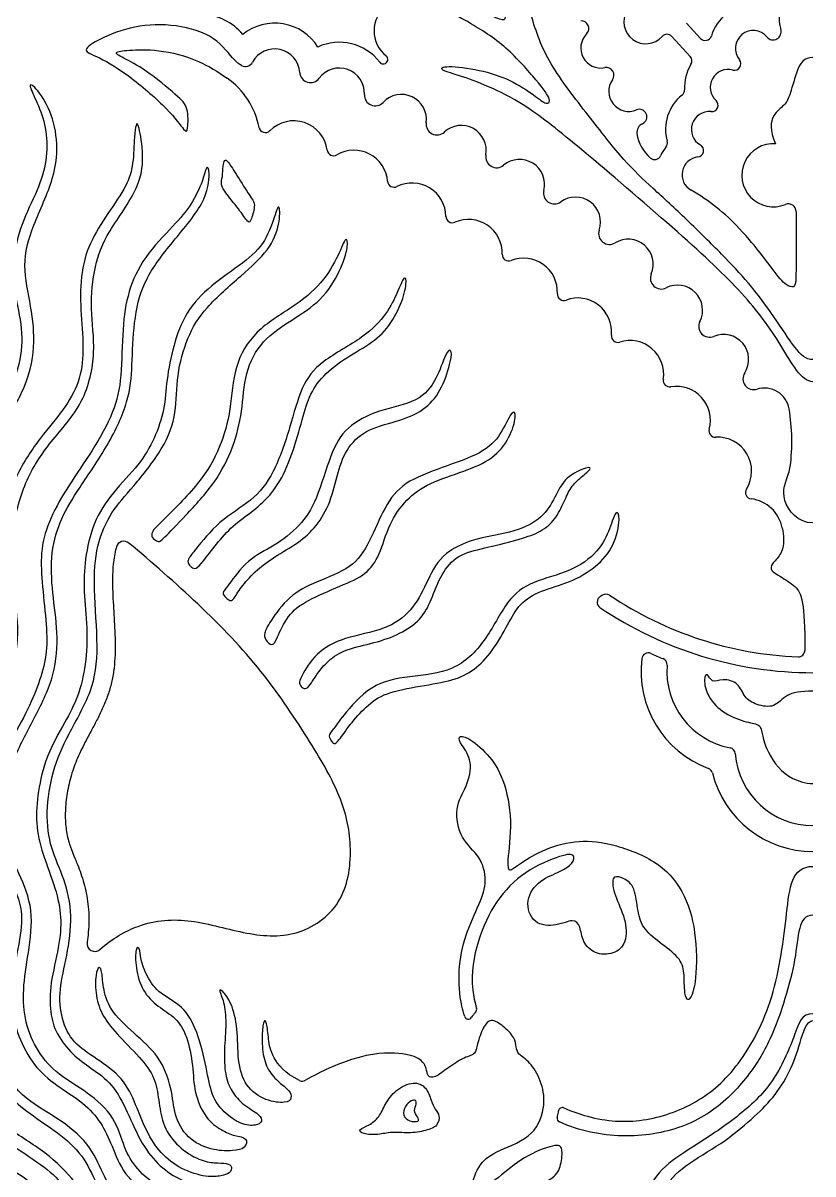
# Model space of a CAD drawing. Header units: millimetres. Extents: x 21 to 106, y -8 to 188.
# Drawn here: x 66.69 to 97.29, y 77.17 to 121.72 of the extents above; entities that cross this region are included whole.
import ezdxf

# ---------------------------------------------------------------- set-up
doc = ezdxf.new("R2010")
doc.units = ezdxf.units.MM
doc.header["$MEASUREMENT"] = 0
doc.layers.add('Layer 03', color=5, linetype='Continuous')

msp = doc.modelspace()

# ---------------------------------------------------------------- linework, layer by layer
at = {"layer": 'Layer 03'}
for p, q in [((92.93, 121.127), (92.385, 121.722)), ((91.82, 121.205), (92.535, 120.424))]:
    msp.add_line(p, q, dxfattribs=at)
for centre, radius, start, end in [((97.237, 121.857), 1.256, 87.6527, 197.6752), ((73.464, 119.791), 2.295, 40.5933, 85.6378), ((81.521, 121.417), 1.23, 127.9507, 231.6067), ((90.814, 121.771), 0.852, 148.6966, 318.1543), ((94.975, 120.739), 1.692, 93.0949, 163.3253), ((76.441, 119.749), 1.97, 31.9807, 128.791), ((88.307, 121.511), 0.3, 315.4021, 91.6376), ((89.072, 120.756), 0.776, 135.4021, 281.1558), ((91.635, 121.036), 0.25, 42.5022, 138.1543), ((93.115, 121.296), 0.25, 222.5022, 343.3253), ((94.975, 120.739), 0.692, 39.8678, 219.0971), ((95.744, 121.382), 0.311, 219.8678, 17.6752), ((78.945, 119.008), 1.97, 37.5058, 115.017), ((76.441, 119.749), 0.97, 3.5322, 151.6629), ((80.648, 120.315), 0.177, 217.5058, 51.6067), ((92.351, 120.255), 0.25, 328.2918, 42.5022), ((94.244, 120.145), 0.25, 255.172, 39.097), ((75.308, 120.36), 0.317, 242.2185, 331.6629), ((78.945, 119.008), 0.97, 357.1366, 143.4655), ((89.281, 119.7), 0.3, 324.5345, 101.1558), ((94.003, 119.234), 1.692, 148.2918, 183.1459), ((94.003, 119.234), 0.692, 75.172, 227.3076), ((72.822, 117.085), 3.07, 11.2432, 54.6881), ((77.828, 119.835), 0.42, 183.5322, 323.4655), ((90.157, 119.076), 0.776, 144.5346, 292.62), ((81.349, 117.99), 0.97, 352.601, 136.9574), ((92.064, 119.128), 0.25, 308.3624, 3.1459), ((80.333, 118.938), 0.42, 177.1366, 316.9574), ((93.269, 117.605), 1.692, 128.3624, 195.8543), ((93.364, 118.542), 0.25, 264.2007, 47.3076), ((90.567, 118.092), 0.291, 294.0563, 112.62), ((93.269, 117.605), 0.692, 84.2007, 240.2968), ((76.078, 117.733), 0.25, 191.2432, 314.8192), ((77.178, 116.626), 1.31, 7.7252, 134.8192), ((82.727, 117.811), 0.42, 172.601, 312.5751), ((83.667, 116.787), 0.97, 349.8066, 132.5751), ((90.835, 117.492), 0.366, 114.0562, 187.7043), ((91.951, 117.643), 1.492, 187.7044, 230.2584), ((78.724, 116.836), 0.25, 187.7252, 300.244), ((79.51, 115.488), 1.31, 4.6838, 120.244), ((92.909, 115.852), 1.692, 140.9547, 154.5124), ((91.401, 117.075), 0.25, 320.9547, 15.8543), ((92.803, 116.787), 0.25, 276.5121, 60.2968), ((95.754, 115.829), 1.224, 86.0403, 292.4914), ((85.035, 116.541), 0.42, 169.8066, 309.7864), ((85.924, 115.473), 0.97, 346.1158, 129.7864), ((91.157, 116.687), 0.25, 230.2584, 334.5124), ((92.909, 115.852), 0.692, 96.5121, 240.4913), ((81.064, 115.616), 0.25, 184.6838, 296.5658), ((81.762, 114.22), 1.31, 0.838, 116.5658), ((87.273, 115.14), 0.42, 166.1157, 306.0044), ((88.09, 114.016), 0.97, 341.3843, 126.0044), ((88.789, 108.571), 7.674, 42.6618, 60.4913), ((96.337, 114.421), 0.3, 359.9967, 112.4914), ((83.322, 114.243), 0.25, 180.838, 293.4862), ((83.944, 112.812), 1.31, 358.1166, 113.4862), ((89.407, 113.572), 0.42, 161.3843, 301.3482), ((90.13, 112.385), 0.97, 337.1934, 121.3482), ((85.503, 112.761), 0.25, 178.1166, 291.7591), ((86.081, 111.312), 1.31, 357.0648, 111.7591), ((91.411, 111.846), 0.42, 157.1934, 297.1024), ((92.045, 110.609), 0.97, 333.0919, 117.1024), ((87.639, 111.232), 0.25, 177.0648, 290.2673), ((88.18, 109.769), 1.31, 354.1781, 110.2673), ((93.284, 109.98), 0.42, 153.0919, 293.0186), ((89.732, 109.61), 0.25, 174.1781, 287.3703), ((93.827, 108.701), 0.97, 327.2908, 113.0186), ((90.197, 108.122), 1.31, 351.3387, 107.3703), ((91.74, 107.887), 0.25, 171.3387, 279.7867), ((94.997, 107.95), 0.42, 147.2908, 287.2045), ((92.005, 106.349), 1.31, 344.6336, 99.7867), ((95.408, 106.623), 0.97, 9.5066, 107.2045), ((88.802, 105.517), 7.667, 352.8088, 9.5066), ((93.509, 105.936), 0.25, 164.6336, 273.4043), ((93.602, 104.379), 1.31, 327.9553, 93.4043), ((94.924, 103.551), 0.25, 147.9553, 263.0557), ((94.725, 101.918), 1.395, 10.6353, 83.0557), ((70.599, 101.361), 0.3, 50.2102, 164.2791), ((89.179, 99.307), 0.25, 122.8106, 235.9599), ((89.269, 99.366), 0.25, 56.1274, 123.5021), ((97.289, 111.313), 14.139, 236.1274, 267.6619), ((97.289, 111.313), 14.739, 235.9599, 270), ((90.906, 97.091), 0.25, 65.8273, 172.9861), ((97.289, 111.313), 15.339, 245.8273, 247.7536), ((96.722, 97.436), 0.25, 267.6619, 359.5833), ((94.645, 96.631), 4.018, 172.9861, 249.4711), ((91.387, 96.885), 0.25, 355.5497, 67.7536), ((94.645, 96.631), 3.018, 175.5497, 259.1551), ((94.03, 93.421), 0.25, 4.3655, 79.1551), ((97.289, 93.67), 3.018, 184.3655, 270), ((97.399, 94.232), 1.962, 211.7504, 253.5527), ((93.149, 92.634), 0.25, 14.0495, 69.4711), ((97.289, 93.67), 4.018, 194.0495, 270), ((97.289, 93.858), 1.572, 253.5527, 270), ((69.474, 86.085), 0.3, 172.2344, 311.2666), ((84.117, 83.54), 0.15, 315.9238, 16.3004), ((83.942, 83.314), 0.15, 197.7496, 327.8521), ((77.512, 81.012), 0.25, 243.7284, 300.0738), ((87.528, 79.319), 0.15, 165.5714, 246.382), ((87.583, 79.59), 0.15, 66.1835, 171.215)]:
    msp.add_arc(centre, radius, start, end, dxfattribs=at)
for points, knots in [([(97.289, 107.838), (96.834, 107.838), (96.101, 109.272), (94.671, 111.229), (92.321, 113.419), (88.256, 116.908), (86.226, 118.529), (84.85, 119.223), (83.675, 119.682), (82.768, 119.905), (83.003, 120.096), (84.391, 119.928), (85.588, 119.536), (86.551, 118.898), (86.988, 118.517), (87.2, 118.73), (86.54, 119.57), (85.275, 120.976), (83.706, 121.895), (82.849, 122.362), (82.404, 122.507), (82.471, 122.64), (83.117, 122.629), (83.985, 122.44), (84.899, 121.961), (85.411, 121.783), (85.388, 122.084), (84.943, 122.885), (84.004, 124.014), (82.944, 124.784), (82.229, 124.985), (81.994, 124.997), (82.173, 125.276), (83.256, 125.209), (84.284, 124.729), (84.764, 124.193), (85.11, 123.634), (85.266, 123.578), (85.345, 123.835), (85.099, 124.874), (84.449, 126.21), (83.611, 126.936), (83.198, 127.081), (82.874, 127.048), (82.773, 127.159), (83.187, 127.45), (84.169, 127.327), (84.884, 126.702), (85.18, 126.198), (85.349, 126.073), (85.439, 126.287), (85.162, 127.322), (84.555, 128.733), (83.824, 129.464), (83.477, 129.669), (83.084, 129.714), (83.013, 129.847), (83.414, 129.954), (84.092, 129.838), (84.972, 129.295), (85.32, 128.751), (85.445, 128.483), (85.801, 128.751), (85.784, 129.428), (85.564, 130.368), (85.205, 131.094), (84.891, 131.453), (84.739, 131.551), (84.873, 131.668), (85.393, 131.435), (86.03, 130.87), (86.227, 130.314), (86.353, 130.036), (86.675, 130.099), (86.819, 130.619), (86.861, 131.493), (86.617, 132.479), (86.385, 133.012), (86.228, 133.169), (86.505, 133.169), (86.932, 132.682), (87.269, 132.105), (87.397, 131.438), (87.359, 130.913), (87.532, 130.778), (87.832, 131.048), (88.186, 132.097), (88.216, 133.296), (88.092, 133.844), (88.185, 133.936), (88.447, 133.728), (88.617, 133.172), (88.671, 132.416), (88.602, 131.852), (88.733, 131.767), (89.034, 131.976), (89.543, 132.825), (89.707, 133.747), (89.722, 134.308), (89.886, 134.276), (90.026, 133.942), (90.038, 133.155), (89.862, 132.593), (90.088, 132.501), (90.524, 132.727), (91.607, 133.296), (92.577, 133.596), (92.885, 133.678)], [0, 0, 0, 0, 0.847774, 1.695549, 2.543323, 3.391098, 4.238872, 5.086647, 5.934421, 6.782196, 7.62997, 8.477745, 9.325519, 10.173294, 11.021068, 11.868843, 12.716617, 13.564392, 14.412166, 15.259941, 16.107715, 16.95549, 17.803264, 18.651039, 19.498813, 20.346587, 21.194362, 22.042136, 22.889911, 23.737685, 24.58546, 25.433234, 26.281009, 27.128783, 27.976558, 28.824332, 29.672107, 30.519881, 31.367656, 32.21543, 33.063205, 33.910979, 34.758754, 35.606528, 36.454303, 37.302077, 38.149851, 38.997626, 39.8454, 40.693175, 41.540949, 42.388724, 43.236498, 44.084273, 44.932047, 45.779822, 46.627596, 47.475371, 48.323145, 49.17092, 50.018694, 50.866469, 51.714243, 52.562018, 53.409792, 54.257567, 55.105341, 55.953116, 56.80089, 57.648664, 58.496439, 59.344213, 60.191988, 61.039762, 61.887537, 62.735311, 63.583086, 64.43086, 65.278635, 66.126409, 66.974184, 67.821958, 68.669733, 69.517507, 70.365282, 71.213056, 72.060831, 72.908605, 73.75638, 74.604154, 75.451928, 76.299703, 77.147477, 77.995252, 78.843026, 79.690801, 80.538575, 81.38635, 82.234124, 83.081899, 83.929673, 84.777448, 85.625222, 86.472997, 87.320771, 88.168546, 88.528724, 88.528724, 88.528724, 88.528724]), ([(75.16, 120.08), (75.057, 120.134), (74.771, 120.363), (74.212, 121.213), (72.631, 121.696), (70.986, 121.65), (69.601, 121.102), (68.931, 120.63), (69.54, 120.478), (70.865, 119.671), (72.387, 118.331), (73.005, 117.463), (73.075, 117.52), (73.111, 118.482), (72.736, 118.843), (71.413, 119.963), (70.505, 120.395), (70.172, 120.601), (70.718, 120.672), (71.874, 120.729), (73.426, 120.346), (74.246, 119.839), (74.596, 119.591)], [39.908481, 39.908481, 39.908481, 39.908481, 40.629065, 42.464781, 44.300498, 46.136215, 47.971932, 49.807649, 51.643366, 53.479082, 55.314799, 57.150516, 58.986233, 60.82195, 62.657667, 64.493383, 66.3291, 68.164817, 70.000534, 71.836251, 73.671967, 75.127042, 75.127042, 75.127042, 75.127042]), ([(77.401, 80.788), (76.813, 81.079), (76.301, 81.749), (76.198, 82.375), (76.137, 83.093), (76.014, 83.154), (75.936, 82.567), (75.979, 81.648), (76.26, 81.044), (76.75, 80.588), (77.022, 80.407), (77.126, 80.098), (76.908, 79.897), (76.102, 79.975), (75.279, 80.545), (74.99, 81.56), (75.025, 82.821), (74.771, 83.819), (74.386, 84.31), (74.254, 84.31), (74.482, 83.872), (74.578, 83.023), (74.473, 81.963), (74.508, 80.982), (74.762, 80.352), (75.209, 79.835), (75.901, 79.459), (75.978, 79.191), (75.738, 79.027), (75.148, 79.054), (74.449, 79.555), (73.983, 80.179), (73.815, 81.227), (73.458, 82.728), (72.89, 83.701), (71.977, 84.12), (71.472, 84.809), (71.229, 85.525), (71.229, 85.937), (71.046, 85.975), (71.038, 85.167), (71.305, 84.222), (71.914, 83.643), (72.623, 83.224), (73.05, 82.546), (73.294, 81.341), (73.301, 80.328), (73.751, 79.299), (74.39, 78.847), (74.888, 78.63), (75.413, 78.582), (75.318, 78.142), (74.856, 78.063), (74.125, 78.052), (73.122, 78.434), (72.545, 79.362), (72.502, 80.284), (72.084, 81.636), (71.14, 82.492), (70.07, 83.44), (69.788, 84.323), (69.758, 85.027), (69.651, 85.239), (69.494, 84.961), (69.494, 84.048), (69.755, 83.274), (70.38, 82.52), (71.368, 81.543), (71.853, 80.807), (71.957, 79.919), (72.111, 79.011), (72.672, 78.207), (73.55, 77.672), (74.126, 77.592), (74.607, 77.59), (74.825, 77.458), (74.714, 77.19), (74.385, 77.096), (73.85, 77.021), (72.808, 77.331), (72.006, 77.96), (71.465, 78.8), (71.071, 79.849), (70.587, 80.904), (69.529, 81.642), (68.615, 82.235), (68.162, 83.14), (68.069, 84.294), (68.402, 85.584), (68.634, 87.186), (68.314, 88.611), (67.745, 89.75), (67.556, 91.134), (67.823, 92.804), (68.406, 94.141), (69.423, 95.874), (69.636, 97.467), (69.408, 99.929), (69.514, 101.513), (70.105, 102.845), (70.904, 103.686), (72.184, 105.283), (72.661, 106.63), (72.622, 108.074), (73.042, 109.577), (73.691, 110.683), (75.199, 111.983), (76.253, 112.933), (76.669, 113.978), (76.624, 114.754), (76.5, 114.451), (76.118, 113.236), (75.289, 112.461), (73.935, 111.575), (72.97, 110.528), (72.511, 109.264), (72.235, 107.863), (72.196, 106.777), (71.797, 105.63), (71.223, 104.639), (70.145, 103.552), (69.388, 102.396), (69.075, 100.936), (69.03, 99.745), (69.204, 98.309), (69.142, 96.884), (68.833, 95.603), (68.35, 94.725), (67.567, 93.326), (67.26, 91.964), (67.17, 90.728), (67.423, 89.599), (67.984, 88.175), (68.199, 87.119), (68.109, 85.988), (67.722, 84.507), (67.736, 83.402), (67.955, 82.591), (68.617, 81.768), (69.308, 81.274), (70.179, 80.674), (70.73, 79.596), (71.29, 78.29), (71.986, 77.439), (72.83, 76.895), (73.537, 76.689), (74.194, 76.622), (74.353, 76.529), (74.255, 76.262), (74.037, 76.207), (73.205, 76.257), (71.981, 76.567), (71.063, 77.368), (70.603, 78.138), (70.289, 79.376), (69.191, 80.356), (68.045, 80.984), (67.232, 81.896), (66.753, 83.024), (66.664, 84.286), (66.904, 85.691), (67.13, 87.407), (66.536, 88.85), (65.945, 89.961), (65.896, 91.727), (66.3, 93.29), (67.181, 94.881), (67.965, 96.491), (68.063, 98.155), (67.821, 99.644), (67.746, 101.274), (68.16, 102.567), (68.81, 103.653), (70.026, 105.382), (70.825, 107.13), (70.919, 108.421), (70.97, 110.148), (71.305, 111.7), (72.36, 113.126), (73.827, 114.796), (73.948, 116.058), (73.796, 116.231), (73.684, 115.661), (73.226, 114.664), (72.585, 113.941), (71.343, 112.658), (70.743, 111.333), (70.532, 109.952), (70.524, 107.971), (70.255, 106.693), (69.369, 105.123), (68.461, 103.845), (67.712, 102.548), (67.364, 101.363), (67.418, 100.135), (67.594, 98.549), (67.656, 97.375), (67.355, 96.279), (66.941, 95.209), (66.117, 93.796), (65.626, 92.692), (65.481, 91.323), (65.559, 90.055), (65.991, 88.99), (66.684, 87.605), (66.635, 86.49), (66.284, 84.922), (66.231, 83.629), (66.47, 82.507), (67.099, 81.34), (67.961, 80.595), (69.069, 79.929), (69.732, 79.158), (70.133, 78.304), (70.577, 77.111), (71.571, 76.354), (72.516, 75.975), (73.509, 75.919), (73.654, 75.75), (73.427, 75.658), (72.603, 75.59), (71.268, 75.639), (70.264, 76.304), (69.785, 77.153), (69.291, 78.355), (68.029, 79.367), (66.627, 80.092), (65.494, 81.697), (65.183, 83.23), (65.369, 85.174), (65.587, 87.156), (64.902, 88.747), (64.424, 89.938), (64.26, 91.638), (64.627, 93.143), (65.262, 94.611), (66.387, 96.672), (66.564, 98.266), (66.276, 100.168), (66.212, 101.948), (66.724, 104.017), (67.721, 105.507), (69.108, 106.997), (69.546, 109.023), (69.27, 110.649), (69.447, 112.367), (69.915, 113.575), (71.295, 115.398), (71.369, 116.781), (71.14, 117.933), (71.07, 117.784), (71.003, 117.425), (70.972, 116.226), (70.749, 115.467), (69.979, 114.345), (69.244, 113.22), (68.892, 111.936), (68.933, 110.41), (69.065, 108.997), (68.904, 107.824), (68.273, 106.725), (67.398, 105.74), (66.362, 104.235), (65.916, 102.485), (65.85, 101.111), (65.969, 99.608), (66.136, 97.953), (65.938, 96.853), (65.484, 95.724), (64.747, 94.504), (64.181, 93.082), (63.9, 91.88), (63.942, 90.684), (64.211, 89.577), (64.752, 88.237), (65.077, 87.235), (65.111, 85.67), (64.852, 84.287), (64.861, 83.128), (65.045, 82.005), (65.477, 81.019), (66.143, 80.145), (67.061, 79.412), (68.191, 78.685), (69.132, 77.783), (69.556, 76.645), (70.362, 75.659), (71.461, 75.187), (72.722, 75.248), (73.217, 75.293), (72.95, 75.076), (72.228, 74.804), (71.284, 74.687), (70.15, 75.121), (69.389, 75.815), (68.92, 76.634), (67.763, 77.923), (66.241, 78.805), (64.859, 79.93), (64.273, 81.33), (63.98, 82.736), (64.124, 84.545), (64.169, 86.373), (63.894, 87.863), (63.136, 89.371), (62.968, 90.661), (62.998, 92.269), (63.451, 94.024), (64.454, 96.33), (65.005, 98.278), (64.771, 99.743), (64.545, 101.611), (64.76, 103.465), (65.308, 105.249), (66.815, 107.463), (67.192, 109.22), (67.026, 110.735), (66.641, 112.366), (67.022, 113.813), (67.971, 115.785), (68.061, 117.242), (67.723, 118.498), (67.078, 119.373), (66.885, 119.363), (67.243, 118.667), (67.61, 117.69), (67.649, 116.539), (67.358, 115.415), (66.668, 114.099), (66.289, 112.747), (66.335, 111.316), (66.7, 109.874), (66.61, 108.545), (66.024, 107.058), (65.277, 105.798), (64.58, 104.465), (64.231, 102.787), (64.18, 101.339), (64.427, 99.613), (64.54, 98.442), (64.299, 96.948), (63.685, 95.577), (62.984, 93.902), (62.556, 92.156), (62.555, 90.515), (62.767, 89.344), (63.136, 88.511), (63.644, 87.282), (63.78, 86.112), (63.671, 84.168), (63.608, 82.39), (63.842, 81.179), (64.32, 80.054), (65.117, 79.229), (66.242, 78.261), (67.606, 77.429), (68.351, 76.669), (68.87, 75.738), (69.827, 74.827), (70.865, 74.358), (71.988, 74.245), (72.766, 74.525), (73.225, 74.779), (73.438, 74.984)], [-18.057623, -18.057623, -18.057623, -18.057623, -16.899753, -15.66394, -14.428128, -13.192315, -11.956502, -10.720689, -9.484876, -8.249064, -7.013251, -5.777438, -4.541625, -3.305812, -2.07, -0.834187, 0.401626, 1.637439, 2.873252, 4.109065, 5.344877, 6.58069, 7.816503, 9.052316, 10.288129, 11.523941, 12.759754, 13.995567, 15.23138, 16.467193, 17.703005, 18.938818, 20.174631, 21.410444, 22.646257, 23.88207, 25.117882, 26.353695, 27.589508, 28.825321, 30.061134, 31.296946, 32.532759, 33.768572, 35.004385, 36.240198, 37.476011, 38.711823, 39.947636, 41.183449, 42.419262, 43.655075, 44.890887, 46.1267, 47.362513, 48.598326, 49.834139, 51.069951, 52.305764, 53.541577, 54.77739, 56.013203, 57.249016, 58.484828, 59.720641, 60.956454, 62.192267, 63.42808, 64.663892, 65.899705, 67.135518, 68.371331, 69.607144, 70.842957, 72.078769, 73.314582, 74.550395, 75.786208, 77.022021, 78.257833, 79.493646, 80.729459, 81.965272, 83.201085, 84.436897, 85.67271, 86.908523, 88.144336, 89.380149, 90.615962, 91.851774, 93.087587, 94.3234, 95.559213, 96.795026, 98.030838, 99.266651, 100.502464, 101.738277, 102.97409, 104.209903, 105.445715, 106.681528, 107.917341, 109.153154, 110.388967, 111.624779, 112.860592, 114.096405, 115.332218, 116.568031, 117.803843, 119.039656, 120.275469, 121.511282, 122.747095, 123.982908, 125.21872, 126.454533, 127.690346, 128.926159, 130.161972, 131.397784, 132.633597, 133.86941, 135.105223, 136.341036, 137.576849, 138.812661, 140.048474, 141.284287, 142.5201, 143.755913, 144.991725, 146.227538, 147.463351, 148.699164, 149.934977, 151.170789, 152.406602, 153.642415, 154.878228, 156.114041, 157.349854, 158.585666, 159.821479, 161.057292, 162.293105, 163.528918, 164.76473, 166.000543, 167.236356, 168.472169, 169.707982, 170.943794, 172.179607, 173.41542, 174.651233, 175.887046, 177.122859, 178.358671, 179.594484, 180.830297, 182.06611, 183.301923, 184.537735, 185.773548, 187.009361, 188.245174, 189.480987, 190.7168, 191.952612, 193.188425, 194.424238, 195.660051, 196.895864, 198.131676, 199.367489, 200.603302, 201.839115, 203.074928, 204.31074, 205.546553, 206.782366, 208.018179, 209.253992, 210.489805, 211.725617, 212.96143, 214.197243, 215.433056, 216.668869, 217.904681, 219.140494, 220.376307, 221.61212, 222.847933, 224.083746, 225.319558, 226.555371, 227.791184, 229.026997, 230.26281, 231.498622, 232.734435, 233.970248, 235.206061, 236.441874, 237.677686, 238.913499, 240.149312, 241.385125, 242.620938, 243.856751, 245.092563, 246.328376, 247.564189, 248.800002, 250.035815, 251.271627, 252.50744, 253.743253, 254.979066, 256.214879, 257.450692, 258.686504, 259.922317, 261.15813, 262.393943, 263.629756, 264.865568, 266.101381, 267.337194, 268.573007, 269.80882, 271.044632, 272.280445, 273.516258, 274.752071, 275.987884, 277.223697, 278.459509, 279.695322, 280.931135, 282.166948, 283.402761, 284.638573, 285.874386, 287.110199, 288.346012, 289.581825, 290.817638, 292.05345, 293.289263, 294.525076, 295.760889, 296.996702, 298.232514, 299.468327, 300.70414, 301.939953, 303.175766, 304.411578, 305.647391, 306.883204, 308.119017, 309.35483, 310.590643, 311.826455, 313.062268, 314.298081, 315.533894, 316.769707, 318.005519, 319.241332, 320.477145, 321.712958, 322.948771, 324.184583, 325.420396, 326.656209, 327.892022, 329.127835, 330.363648, 331.59946, 332.835273, 334.071086, 335.306899, 336.542712, 337.778524, 339.014337, 340.25015, 341.485963, 342.721776, 343.957589, 345.193401, 346.429214, 347.665027, 348.90084, 350.136653, 351.372465, 352.608278, 353.844091, 355.079904, 356.315717, 357.551529, 358.787342, 360.023155, 361.258968, 362.494781, 363.730594, 364.966406, 366.202219, 367.438032, 368.673845, 369.909658, 371.14547, 372.381283, 373.617096, 374.852909, 376.088722, 377.324535, 378.560347, 379.79616, 381.031973, 382.267786, 383.503599, 384.739411, 385.975224, 387.211037, 388.44685, 389.682663, 390.918475, 392.154288, 393.390101, 394.625914, 395.861727, 397.09754, 398.333352, 399.569165, 400.804978, 402.040791, 403.276604, 404.512416, 405.748229, 406.984042, 408.219855, 409.455668, 410.691481, 411.927293, 413.163106, 414.398919, 415.634732, 416.870545, 418.106357, 419.34217, 420.577983, 421.813796, 423.049609, 424.285421, 425.521234, 426.757047, 427.692086, 427.692086, 427.692086, 427.692086]), ([(96.637, 114.421), (96.637, 111.975), (96.633, 111.514), (96.434, 111.479), (96.077, 111.685), (95.448, 112.583), (94.825, 113.345), (94.432, 113.772)], [9.233456, 9.233456, 9.233456, 9.233456, 10.824233, 12.528952, 14.233671, 15.938391, 16.909454, 16.909454, 16.909454, 16.909454]), ([(97.289, 102.371), (96.708, 102.371), (95.926, 103.313), (96.286, 104.077), (96.397, 104.46), (96.409, 104.557)], [0, 0, 0, 0, 1.835717, 3.671434, 4.226779, 4.226779, 4.226779, 4.226779]), ([(96.096, 102.176), (96.124, 102.026), (96.183, 101.552), (96.042, 101.108), (95.665, 100.778), (95.642, 100.517), (95.966, 100.337), (96.657, 99.907), (96.898, 99.499), (96.979, 98.378), (96.972, 97.434)], [108.42479, 108.42479, 108.42479, 108.42479, 109.191728, 111.027445, 112.863162, 114.698879, 116.534596, 118.370314, 120.206031, 121.894663, 121.894663, 121.894663, 121.894663]), ([(69.672, 85.86), (70.153, 86.282), (71.347, 86.971), (73.172, 87.097), (75.384, 86.393), (77.43, 86.301), (79.226, 87.653), (79.482, 89.957), (79.055, 91.77), (77.935, 93.743), (75.973, 96.702), (73.708, 99.078), (71.662, 100.866), (70.791, 101.592)], [-60.341039, -60.341039, -60.341039, -60.341039, -58.446467, -55.825065, -53.203663, -50.582261, -47.960859, -45.339457, -42.718055, -40.096653, -37.475251, -34.853849, -32.532377, -32.532377, -32.532377, -32.532377]), ([(70.311, 101.443), (70.302, 101.414), (70.279, 101.326), (70.234, 101.129), (70.19, 100.837), (70.162, 100.464), (70.155, 100.041), (70.171, 99.562), (70.203, 98.998), (70.239, 98.406), (70.264, 97.811), (70.263, 97.271), (70.226, 96.752), (70.143, 96.25), (70.031, 95.843), (69.916, 95.524), (69.786, 95.211), (69.605, 94.835), (69.373, 94.393), (69.092, 93.878), (68.85, 93.393), (68.67, 92.942), (68.561, 92.611), (68.472, 92.269), (68.403, 91.916), (68.355, 91.563), (68.33, 91.236), (68.328, 90.925), (68.353, 90.54), (68.417, 90.192), (68.504, 89.909), (68.572, 89.714), (68.672, 89.462), (68.804, 89.144), (68.985, 88.67), (69.166, 88.023), (69.268, 87.183), (69.23, 86.541), (69.186, 86.187), (69.177, 86.126)], [-31.782763, -31.782763, -31.782763, -31.782763, -31.692941, -31.509631, -31.176663, -30.808179, -30.388727, -29.908346, -29.37113, -28.693512, -28.127901, -27.586668, -27.071975, -26.568376, -26.063139, -25.807599, -25.550442, -25.045693, -24.558713, -24.05162, -23.283529, -22.93718, -22.593859, -22.239289, -21.876841, -21.516613, -21.17023, -20.893806, -20.584606, -20.012483, -19.837122, -19.694612, -19.392711, -19.0267, -18.660926, -17.872138, -17.014031, -16.13336, -15.946342, -15.946342, -15.946342, -15.946342]), ([(97.289, 95.859), (96.81, 95.859), (96.211, 95.753), (95.818, 95.19), (95.089, 95.319), (94.603, 95.599), (94.446, 96.188), (93.76, 96.372), (93.365, 96.144), (93.198, 96.603), (93.04, 96.377), (93.17, 95.64), (93.848, 94.963), (94.769, 94.628), (95.272, 94.584), (95.301, 94.25), (95.463, 93.632), (95.731, 93.2)], [0, 0, 0, 0, 0.705728, 1.411456, 2.117185, 2.822913, 3.528641, 4.234369, 4.940098, 5.645826, 6.351554, 7.057282, 7.763011, 8.468739, 9.174467, 9.880195, 10.479526, 10.479526, 10.479526, 10.479526]), ([(83.799, 83.269), (83.757, 83.4), (83.603, 83.963), (83.528, 85.044), (83.797, 86.436), (84.398, 87.656), (84.691, 88.511), (84.422, 89.487), (83.628, 90.098), (83.372, 91.368), (83.909, 92.161), (84.129, 93.15), (83.653, 93.81), (83.506, 94.127), (83.885, 94.127), (84.703, 93.443), (85.326, 92.528), (85.667, 90.843), (85.419, 89.088), (85.516, 88.868), (85.822, 89.1), (86.725, 89.698), (88.068, 90.113), (89.375, 90.016), (91.267, 89.332), (92.305, 88.172), (92.781, 86.597), (92.793, 84.57), (92.488, 83.752), (92.293, 84.106), (92.317, 84.998), (92.158, 85.547), (91.328, 86.133), (90.657, 86.695), (90.486, 87.427), (90.376, 88.38), (89.863, 88.673), (89.472, 88.722), (89.57, 87.977), (90.058, 87.049), (90.083, 86.096), (89.582, 85.645), (88.813, 85.669), (88.349, 86.145), (88.288, 86.78), (88.019, 87.073), (87.384, 86.756), (86.432, 86.792), (86.102, 87.781), (86.701, 88.575), (87.531, 88.868), (88.007, 89.185), (88.08, 89.552), (87.665, 89.564), (86.09, 88.917), (84.977, 87.756), (84.269, 86.248), (83.998, 84.741), (84.192, 83.818), (84.261, 83.582)], [-84.244603, -84.244603, -84.244603, -84.244603, -83.841067, -82.53105, -81.221034, -79.911017, -78.601, -77.290984, -75.980967, -74.67095, -73.360934, -72.050917, -70.7409, -69.430884, -68.120867, -66.81085, -65.500834, -64.190817, -62.8808, -61.570784, -60.260767, -58.95075, -57.640734, -56.330717, -55.0207, -53.710684, -52.400667, -51.09065, -49.780634, -48.470617, -47.1606, -45.850584, -44.540567, -43.23055, -41.920534, -40.610517, -39.3005, -37.990484, -36.680467, -35.37045, -34.060434, -32.750417, -31.4404, -30.130383, -28.820367, -27.51035, -26.200333, -24.890317, -23.5803, -22.270283, -20.960267, -19.65025, -18.340233, -17.030217, -15.7202, -14.410183, -13.100167, -11.79015, -11.340521, -11.340521, -11.340521, -11.340521]), ([(87.644, 79.727), (87.946, 79.594), (89.013, 79.215), (90.705, 79.118), (92.83, 79.857), (94.432, 81.253), (95.849, 83.891), (96.308, 87.433), (96.452, 89.076), (97.289, 89.076)], [-8.390365, -8.390365, -8.390365, -8.390365, -7.8601, -6.550083, -5.240067, -3.93005, -2.620033, -1.310017, 0, 0, 0, 0]), ([(97.289, 87.184), (96.984, 87.184), (96.728, 86.808), (96.624, 85.486), (96.233, 83.983), (95.671, 82.359), (94.78, 80.87), (93.278, 79.368), (91.178, 78.586), (89.036, 78.617), (87.848, 79.016), (87.468, 79.182)], [-99.561267, -99.561267, -99.561267, -99.561267, -98.251251, -96.941234, -95.631217, -94.3212, -93.011184, -91.701167, -90.39115, -89.081134, -88.40204, -88.40204, -88.40204, -88.40204]), ([(84.225, 83.436), (84.212, 83.423), (84.175, 83.382), (84.122, 83.315), (84.085, 83.26), (84.069, 83.234)], [19.3528391, 19.3528391, 19.3528391, 19.3528391, 19.4065401, 19.5183353, 19.6075317, 19.6075317, 19.6075317, 19.6075317]), ([(79.708, 72.023), (79.73, 72.054), (79.997, 72.415), (80.471, 72.893), (80.293, 73.087), (78.634, 73.72), (78.008, 74.191), (78.284, 74.364), (79.746, 73.853), (81.389, 73.608), (82.697, 73.802), (83.7, 74.293), (84.428, 75.392), (85.224, 76.248), (86.334, 76.658), (87.321, 76.995), (87.538, 77.502), (87.609, 78.213), (87.38, 78.358), (86.054, 77.851), (85.106, 77.007), (84.146, 76.344), (83.99, 76.573), (84.351, 77.622), (85.044, 78.063), (86.57, 78.635), (86.952, 79.9), (86.771, 80.789), (86.32, 81.542), (85.839, 81.813), (85.794, 82.069), (85.764, 82.43), (85.299, 82.912), (84.802, 83.214), (84.516, 82.882), (84.26, 82.144), (84.245, 81.798), (83.823, 81.708), (83.16, 81.301), (82.618, 80.849), (82.347, 80.939), (82.332, 81.241), (82.151, 81.617), (81.413, 81.888), (79.842, 81.848), (78.247, 81.149), (77.637, 80.796)], [-66.162425, -66.162425, -66.162425, -66.162425, -66.060471, -64.940802, -63.821133, -62.701464, -61.581795, -60.462126, -59.342457, -58.222788, -57.103119, -55.98345, -54.863781, -53.744112, -52.624443, -51.504774, -50.385105, -49.265436, -48.145767, -47.026098, -45.906429, -44.78676, -43.667091, -42.547422, -41.427753, -40.308084, -39.188415, -38.068746, -36.949077, -35.829408, -34.709739, -33.59007, -32.470401, -31.350732, -30.231063, -29.111394, -27.991725, -26.872056, -25.752387, -24.632718, -23.513049, -22.39338, -21.273711, -20.154042, -19.034373, -18.303476, -18.303476, -18.303476, -18.303476]), ([(87.382, 79.357), (87.387, 79.373), (87.408, 79.458), (87.424, 79.544), (87.435, 79.613)], [13.1526827, 13.1526827, 13.1526827, 13.1526827, 13.2044915, 13.4144735, 13.4144735, 13.4144735, 13.4144735])]:
    msp.add_open_spline(points, degree=3, knots=knots, dxfattribs=at)
for points, degree in [([(97.289, 108.691), (97.013, 108.691), (96.62, 109.05), (95.813, 110.337), (94.773, 111.716), (93.833, 112.694), (92.396, 114.131), (91.044, 115.363), (89.997, 116.335), (88.747, 117.949), (87.06, 120.078), (86.372, 121.845), (85.909, 123.986), (86.082, 126.217), (86.681, 128.157), (87.943, 129.654), (89.316, 130.242), (90.343, 130.032), (90.808, 129.557), (90.879, 128.776), (90.466, 128.433), (90.027, 128.363), (89.693, 128.425), (89.816, 128.214), (90.308, 128.091), (90.966, 128.258), (91.344, 128.828), (91.335, 129.549), (90.94, 130.277), (90.29, 130.576), (89.605, 130.651), (89.202, 130.616), (89.219, 130.888), (89.737, 131.336), (90.812, 132.205), (92.398, 132.937), (93.9, 133.403), (95.275, 133.57), (96.325, 133.615), (97.289, 133.615)], 3), ([(97.289, 120.389), (96.924, 120.389), (96.676, 119.959), (96.399, 118.924), (96.212, 118.523), (95.709, 118.233), (95.593, 117.576), (95.838, 117.05)], 3), ([(69.141, 74.508), (68.849, 74.781), (68.066, 75.649), (67.253, 76.718), (66.266, 77.334), (64.939, 78.106), (63.748, 79.579), (63.11, 80.695), (62.862, 82.45), (62.887, 83.85), (63.035, 85.817), (62.751, 87.39), (61.818, 89.043), (61.7, 91.495), (62.099, 93.606), (62.885, 95.351), (63.531, 97.244), (63.449, 99.778), (62.901, 101.493), (63.138, 103.894), (63.856, 105.596), (65.064, 108.066), (65.546, 110.17), (64.882, 111.869), (64.404, 112.852), (64.19, 114.229), (64.739, 116.268), (65.031, 117.977), (64.718, 119.327), (64.395, 119.533), (64.422, 119.273), (64.691, 118.483), (64.655, 117.397), (64.364, 116.165), (63.951, 114.601), (63.975, 113.478), (64.19, 112.505), (64.78, 111.046), (65.006, 110.053), (64.863, 108.965), (64.515, 107.775), (64.009, 106.694), (63.113, 104.874), (62.703, 103.37), (62.556, 102.01), (62.757, 100.593), (63.111, 98.955), (63.054, 97.628), (62.909, 96.525), (62.448, 95.312), (61.614, 93.214), (61.44, 91.463), (61.45, 90.184), (61.63, 88.875), (62.146, 87.738), (62.671, 86.328), (62.745, 85.022), (62.517, 83.454), (62.569, 81.977), (62.921, 80.486), (63.445, 79.411), (64.593, 78.044), (65.51, 77.289), (66.764, 76.601), (67.485, 75.905), (68.273, 74.798), (69.004, 73.912), (69.492, 73.765), (69.671, 73.83), (69.817, 74.009), (69.433, 74.235), (69.141, 74.508)], 3), ([(74.447, 116.175), (74.434, 116.062), (74.426, 115.755), (74.338, 115.466), (74.52, 115.17), (75.15, 114.39), (75.452, 113.937), (75.515, 114.063), (75.727, 114.738), (75.5, 114.979), (74.978, 115.829), (74.61, 116.411), (74.503, 116.437), (74.46, 116.289), (74.447, 116.175)], 3), ([(72.166, 102.521), (72.483, 102.833), (73.608, 103.948), (74.353, 105.283), (74.76, 106.744), (74.844, 108.445), (75.646, 109.836), (77.173, 110.716), (78.301, 111.633), (78.949, 112.775), (79.203, 113.522), (79.316, 113.141), (79.006, 112.14), (78.287, 110.97), (77.074, 110.209), (75.932, 109.462), (75.256, 108.193), (75.2, 106.668), (74.861, 105.314), (74.185, 103.947), (72.952, 102.609), (72.059, 101.691), (71.952, 101.617), (71.78, 101.732), (71.649, 101.839), (71.706, 102.076), (71.849, 102.209), (72.166, 102.521)], 3), ([(73.43, 101.408), (73.623, 101.649), (74.26, 102.459), (75.582, 103.212), (76.419, 104.225), (77.055, 106.108), (77.462, 107.68), (78.163, 108.619), (79.966, 109.568), (80.809, 110.479), (81.208, 111.311), (81.47, 111.995), (81.577, 111.698), (81.372, 110.867), (80.825, 109.841), (80.006, 109.203), (78.956, 108.634), (78.092, 107.87), (77.682, 107.061), (77.408, 105.964), (76.933, 104.462), (76.359, 103.502), (75.627, 102.834), (74.795, 102.274), (74.19, 101.557), (73.626, 100.832), (73.386, 100.567), (73.214, 100.646), (73.054, 100.826), (73.107, 101.012), (73.238, 101.166), (73.43, 101.408)], 3), ([(89.198, 110.593), (89.202, 110.59), (89.206, 110.587), (89.21, 110.584)], 3), ([(92.994, 109.676), (92.984, 109.687), (92.975, 109.697), (92.965, 109.707)], 3), ([(74.683, 100.013), (74.848, 100.234), (75.379, 100.985), (76.422, 101.46), (77.446, 102.247), (78.07, 103.199), (78.61, 105.105), (79.175, 106.098), (80.448, 106.756), (82.046, 107.036), (82.732, 107.912), (83.076, 109.013), (83.289, 109.119), (83.301, 108.729), (82.948, 107.58), (82.332, 106.775), (81.337, 106.325), (80.04, 106.041), (79.243, 105.331), (78.876, 104.36), (78.621, 103.161), (78.072, 102.224), (77.363, 101.584), (76.415, 101.069), (75.65, 100.478), (75.112, 99.864), (74.832, 99.371), (74.712, 99.348), (74.54, 99.477), (74.389, 99.659), (74.518, 99.792), (74.683, 100.013)], 3), ([(76.313, 98.607), (76.474, 98.852), (76.983, 99.558), (78.027, 100.103), (79.459, 100.601), (80.114, 101.582), (80.69, 103.031), (81.406, 103.95), (82.905, 104.517), (84.523, 105.062), (85.223, 105.777), (85.643, 106.789), (85.83, 106.571), (85.566, 105.669), (84.912, 104.828), (83.814, 104.377), (82.396, 103.926), (81.525, 103.304), (80.856, 102.339), (80.51, 101.094), (80.012, 100.372), (79.035, 99.944), (77.644, 99.369), (76.924, 98.811), (76.508, 97.849), (76.355, 97.561), (76.059, 97.857), (76.014, 98.089), (76.151, 98.362), (76.313, 98.607)], 3), ([(77.515, 96.485), (77.622, 96.683), (78.02, 97.36), (79.079, 97.945), (80.767, 98.221), (81.76, 98.938), (82.322, 100.019), (82.827, 101.157), (84.195, 101.802), (85.8, 102.005), (86.83, 102.555), (87.31, 103.368), (87.673, 104.161), (88.627, 104.582), (88.737, 104.47), (88.243, 104.099), (87.858, 103.702), (87.63, 103.12), (87.259, 102.415), (86.677, 101.981), (85.872, 101.721), (84.522, 101.387), (83.512, 101.154), (82.878, 100.414), (82.502, 99.345), (82.115, 98.617), (81.304, 98.065), (80.306, 97.712), (79.183, 97.505), (78.486, 97.038), (78.084, 96.534), (77.861, 96.167), (77.672, 95.92), (77.484, 95.993), (77.374, 96.167), (77.407, 96.286), (77.515, 96.485)], 3), ([(79.133, 94.947), (79.358, 95.227), (80.16, 96.172), (81.618, 96.435), (83.414, 96.581), (84.624, 97.75), (85.444, 99.445), (86.382, 100.118), (87.935, 100.473), (89.005, 101.244), (89.449, 102.182), (89.652, 102.917), (89.853, 102.641), (89.614, 101.464), (88.902, 100.643), (87.877, 100.054), (86.71, 99.76), (85.912, 99.26), (85.495, 98.478), (84.877, 97.381), (84.174, 96.657), (83.397, 96.27), (82.083, 96.056), (80.691, 95.809), (79.973, 95.276), (79.332, 94.551), (78.899, 93.898), (78.736, 93.777), (78.616, 93.962), (78.496, 94.148), (78.808, 94.494), (78.907, 94.668), (79.133, 94.947)], 3), ([(89.131, 99.575), (89.087, 99.546), (89.043, 99.517)], 2), ([(97.289, 83.369), (96.839, 83.369), (96.666, 82.721), (95.864, 80.771), (94.512, 79.443), (92.702, 78.245), (91.514, 77.529), (90.686, 76.386), (90.486, 75.035), (91.048, 73.711), (92.095, 73.197), (93.314, 73.321), (94.113, 74.225), (94.113, 75.32), (93.552, 75.958), (93.133, 75.939), (93.247, 75.682), (93.256, 74.939), (92.933, 74.292), (92.009, 74.149), (91.362, 74.578), (91.115, 75.472), (91.419, 76.586), (92.247, 77.49), (93.771, 78.328), (94.96, 79.318), (95.745, 80.087), (96.424, 81.128), (96.786, 82.215), (97.037, 83.104), (97.289, 83.104)], 3), ([(82.501, 80.032), (82.447, 80.179), (82.328, 80.535), (81.849, 80.781), (81.103, 80.444), (80.701, 79.852), (80.501, 79.362), (80.102, 79.038), (79.658, 78.897), (79.82, 78.709), (80.466, 78.668), (80.95, 78.816), (81.61, 78.729), (82.323, 78.843), (82.774, 79.018), (82.848, 79.449), (82.653, 79.651), (82.555, 79.884), (82.501, 80.032)], 3), ([(81.905, 79.815), (81.883, 79.737), (81.799, 79.549), (82.058, 79.306), (81.987, 79.172), (81.556, 79.219), (81.367, 79.518), (81.54, 79.886), (81.799, 80.051), (81.932, 80.012), (81.927, 79.892), (81.905, 79.815)], 3)]:
    msp.add_open_spline(points, degree=degree, dxfattribs=at)

doc.saveas('drawing.dxf')
